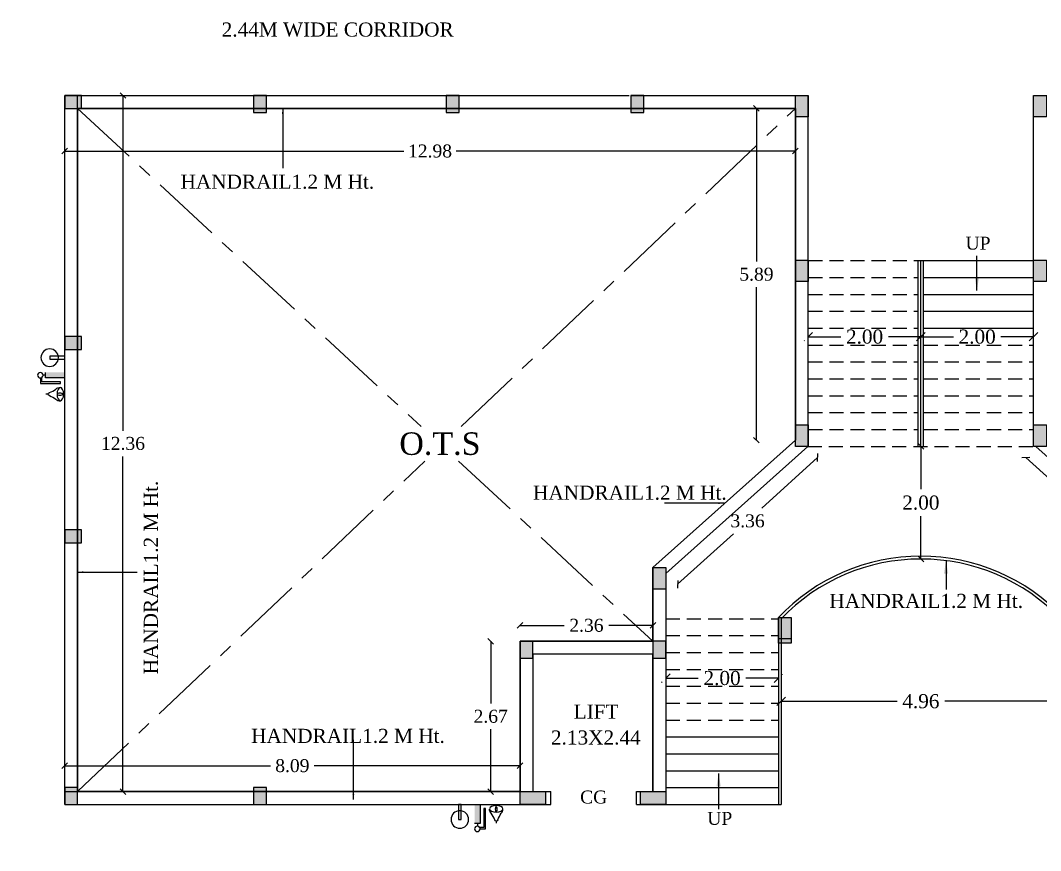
# Model space of a CAD drawing. Header units: metres. Extents: x -53 to 471, y -924 to -843.
# Drawn here: x -38.44 to -20.32, y -902.84 to -888.1 of the extents above; entities that cross this region are included whole.
import ezdxf
from ezdxf.enums import TextEntityAlignment as Align

# ---------------------------------------------------------------- set-up
doc = ezdxf.new("R2010")
doc.units = ezdxf.units.M
doc.header["$MEASUREMENT"] = 0
doc.header["$PDMODE"] = 3
doc.linetypes.add('CENTER', pattern=[2, 1.25, -0.25, 0.25, -0.25])
doc.linetypes.add('HIDDEN', pattern=[0.375, 0.25, -0.125])
doc.layers.get('DEFPOINTS').update_dxf_attribs({"lineweight": 5})
doc.layers.add('BLK_1_FLR_0_BLT_UP_AREA_DEDUCT_EXISTING', color=27, linetype='Continuous')
doc.styles.add('Isa-', font='times.ttf')
doc.styles.add('STYLE2', font='times.ttf')
doc.dimstyles.new('Copy of ISO-25', dxfattribs={"dimscale": 0, "dimtxt": 0.23, "dimasz": 0.1, "dimexe": 1.25, "dimexo": 0.625, "dimgap": 0.11, "dimtad": 0, "dimtih": 1, "dimtoh": 1, "dimzin": 1, "dimdsep": 46, "dimtxsty": 'STYLE2', "dimblk": 'OBLIQUE', "dimcen": 0, "dimse1": 1, "dimse2": 1, "dimclrd": 1, "dimclrt": 3, "dimadec": 0, "dimazin": 2, "dimtfac": 1, "dimtix": 1, "dimtofl": 0, "dimtmove": 0, "dimatfit": 3, "dimfxl": 0, "dimtolj": 1, "dimarcsym": 0})
doc.dimstyles.new('ISO-25', dxfattribs={"dimscale": 0, "dimtxt": 0.23, "dimasz": 0.15, "dimexe": 1.25, "dimexo": 0.625, "dimgap": 0.11, "dimtad": 0, "dimtih": 1, "dimtoh": 1, "dimzin": 1, "dimdsep": 46, "dimtxsty": 'STYLE2', "dimblk": 'OBLIQUE', "dimcen": 0, "dimse1": 1, "dimse2": 1, "dimclrd": 1, "dimclrt": 3, "dimadec": 0, "dimazin": 2, "dimtfac": 1, "dimtix": 1, "dimtofl": 0, "dimtmove": 0, "dimatfit": 3, "dimfxl": 0, "dimtolj": 1, "dimarcsym": 0})

# ---------------------------------------------------------------- blocks, each defined once
blk = doc.blocks.new('_Oblique')
at = {"color": 0, "linetype": 'ByBlock', "lineweight": -2}
blk.add_line((-0.5, -0.5), (0.5, 0.5), dxfattribs=at)
blk = doc.blocks.new('*D69')
at = {"color": 1, "lineweight": -2}
for p, q in [((-24.926, -900.193), (-22.867, -900.193)), ((-19.963, -900.193), (-22.021, -900.193))]:
    blk.add_line(p, q, dxfattribs=at)
at = {"layer": 'DEFPOINTS', "color": 0}
for p in [(-24.926, -899.782), (-19.963, -899.926), (-19.963, -900.193)]:
    blk.add_point(p, dxfattribs=at)
at = {"color": 1, "lineweight": -2, "xscale": 0.15, "yscale": 0.15, "zscale": 0.15, "rotation": 180}
blk.add_blockref('_Oblique', (-24.926, -900.193), dxfattribs=at)
at = {"color": 1, "lineweight": -2, "xscale": 0.15, "yscale": 0.15, "zscale": 0.15}
blk.add_blockref('_Oblique', (-19.963, -900.193), dxfattribs=at)
at = {"color": 3, "lineweight": -3, "insert": (-22.444, -900.193), "char_height": 0.25, "attachment_point": 5, "style": 'STYLE2'}
blk.add_mtext('\\A1;4.96', dxfattribs=at)
blk = doc.blocks.new('*D71')
at = {"color": 1, "lineweight": -2}
for p, q in [((-26.976, -899.782), (-26.399, -899.782)), ((-24.976, -899.782), (-25.554, -899.782))]:
    blk.add_line(p, q, dxfattribs=at)
at = {"layer": 'DEFPOINTS', "color": 0, "linetype": 'HIDDEN'}
for p in [(-26.976, -899.782), (-24.976, -899.782), (-24.976, -899.782)]:
    blk.add_point(p, dxfattribs=at)
at = {"color": 1, "linetype": 'HIDDEN', "lineweight": -2, "xscale": 0.15, "yscale": 0.15, "zscale": 0.15, "rotation": 180}
blk.add_blockref('_Oblique', (-26.976, -899.782), dxfattribs=at)
at = {"color": 1, "linetype": 'HIDDEN', "lineweight": -2, "xscale": 0.15, "yscale": 0.15, "zscale": 0.15}
blk.add_blockref('_Oblique', (-24.976, -899.782), dxfattribs=at)
at = {"color": 3, "linetype": 'HIDDEN', "lineweight": -3, "insert": (-25.976, -899.782), "char_height": 0.25, "attachment_point": 5, "style": 'STYLE2'}
blk.add_mtext('\\A1;2.00', dxfattribs=at)
blk = doc.blocks.new('*D72')
at = {"color": 1, "lineweight": -2}
for p, q in [((-22.444, -893.718), (-21.867, -893.718)), ((-20.444, -893.718), (-21.022, -893.718))]:
    blk.add_line(p, q, dxfattribs=at)
at = {"layer": 'DEFPOINTS', "color": 0}
for p in [(-22.444, -893.718), (-20.444, -893.718), (-20.444, -893.718)]:
    blk.add_point(p, dxfattribs=at)
at = {"color": 1, "lineweight": -2, "xscale": 0.15, "yscale": 0.15, "zscale": 0.15, "rotation": 180}
blk.add_blockref('_Oblique', (-22.444, -893.718), dxfattribs=at)
at = {"color": 1, "lineweight": -2, "xscale": 0.15, "yscale": 0.15, "zscale": 0.15}
blk.add_blockref('_Oblique', (-20.444, -893.718), dxfattribs=at)
at = {"color": 3, "lineweight": -3, "insert": (-21.444, -893.718), "char_height": 0.25, "attachment_point": 5, "style": 'STYLE2'}
blk.add_mtext('\\A1;2.00', dxfattribs=at)
blk = doc.blocks.new('*D73')
at = {"color": 1, "lineweight": -2}
for p, q in [((-24.444, -893.718), (-23.867, -893.718)), ((-22.444, -893.718), (-23.022, -893.718))]:
    blk.add_line(p, q, dxfattribs=at)
at = {"layer": 'DEFPOINTS', "color": 0, "linetype": 'HIDDEN'}
for p in [(-24.444, -893.718), (-24.444, -893.718), (-22.444, -893.718)]:
    blk.add_point(p, dxfattribs=at)
at = {"color": 1, "linetype": 'HIDDEN', "lineweight": -2, "xscale": 0.15, "yscale": 0.15, "zscale": 0.15, "rotation": 180}
blk.add_blockref('_Oblique', (-24.444, -893.718), dxfattribs=at)
at = {"color": 1, "linetype": 'HIDDEN', "lineweight": -2, "xscale": 0.15, "yscale": 0.15, "zscale": 0.15}
blk.add_blockref('_Oblique', (-22.444, -893.718), dxfattribs=at)
at = {"color": 3, "linetype": 'HIDDEN', "lineweight": 25, "insert": (-23.444, -893.718), "char_height": 0.25, "attachment_point": 5, "style": 'STYLE2'}
blk.add_mtext('\\A1;2.00', dxfattribs=at)
blk = doc.blocks.new('*D362')
at = {"color": 1, "lineweight": -2}
for p, q in [((-22.444, -895.666), (-22.444, -896.428)), ((-22.444, -897.666), (-22.444, -896.903))]:
    blk.add_line(p, q, dxfattribs=at)
at = {"layer": 'DEFPOINTS', "color": 0}
for p in [(-22.444, -895.666), (-22.444, -895.666), (-22.444, -897.666)]:
    blk.add_point(p, dxfattribs=at)
at = {"color": 1, "lineweight": -2, "xscale": 0.1, "yscale": 0.1, "zscale": 0.1}
for p, rotation in [((-22.444, -895.666), 90), ((-22.444, -897.666), 270)]:
    blk.add_blockref('_Oblique', p, dxfattribs=dict(at, rotation=rotation))
at = {"color": 3, "lineweight": 25, "insert": (-22.444, -896.666), "char_height": 0.25, "attachment_point": 5, "style": 'STYLE2'}
blk.add_mtext('\\A1;2.00', dxfattribs=at)
blk = doc.blocks.new('*D385')
at = {"color": 1, "lineweight": -2}
for p, q in [((-52.277, -874.393), (-52.277, -896.375)), ((-52.277, -919.386), (-52.277, -897.404))]:
    blk.add_line(p, q, dxfattribs=at)
at = {"layer": 'DEFPOINTS', "color": 0}
for p in [(-52.277, -874.393), (-43.376, -874.393), (-30.946, -919.386)]:
    blk.add_point(p, dxfattribs=at)
at = {"color": 1, "lineweight": -2, "xscale": 0.1, "yscale": 0.1, "zscale": 0.1}
for p, rotation in [((-52.277, -874.393), 90), ((-52.277, -919.386), 270)]:
    blk.add_blockref('_Oblique', p, dxfattribs=dict(at, rotation=rotation))
at = {"color": 3, "lineweight": 25, "insert": (-52.277, -896.889), "char_height": 0.25, "attachment_point": 5, "rotation": 90, "style": 'STYLE2'}
blk.add_mtext('\\A1;44.99', dxfattribs=at)
blk = doc.blocks.new('*D201')
at = {"color": 1, "lineweight": -2}
for p, q in [((-37.656, -890.421), (-31.628, -890.421)), ((-24.674, -890.421), (-30.703, -890.421))]:
    blk.add_line(p, q, dxfattribs=at)
at = {"layer": 'DEFPOINTS', "color": 0}
for p in [(-37.656, -889.663), (-24.674, -889.663), (-24.674, -890.421)]:
    blk.add_point(p, dxfattribs=at)
at = {"color": 1, "lineweight": -2, "xscale": 0.1, "yscale": 0.1, "zscale": 0.1, "rotation": 180}
blk.add_blockref('_Oblique', (-37.656, -890.421), dxfattribs=at)
at = {"color": 1, "lineweight": -2, "xscale": 0.1, "yscale": 0.1, "zscale": 0.1}
blk.add_blockref('_Oblique', (-24.674, -890.421), dxfattribs=at)
at = {"color": 3, "lineweight": -3, "insert": (-31.165, -890.421), "char_height": 0.23, "attachment_point": 5, "style": 'STYLE2'}
blk.add_mtext('\\A1;12.98', dxfattribs=at)
blk = doc.blocks.new('*D202')
at = {"color": 1, "lineweight": -2}
for p, q in [((-36.62, -889.433), (-36.62, -895.387)), ((-36.62, -901.796), (-36.62, -895.842))]:
    blk.add_line(p, q, dxfattribs=at)
at = {"layer": 'DEFPOINTS', "color": 0}
for p in [(-37.426, -889.433), (-37.426, -901.796), (-36.62, -901.796)]:
    blk.add_point(p, dxfattribs=at)
at = {"color": 1, "lineweight": -2, "xscale": 0.1, "yscale": 0.1, "zscale": 0.1}
for p, rotation in [((-36.62, -889.433), 90), ((-36.62, -901.796), 270)]:
    blk.add_blockref('_Oblique', p, dxfattribs=dict(at, rotation=rotation))
at = {"color": 3, "lineweight": -3, "insert": (-36.62, -895.614), "char_height": 0.23, "attachment_point": 5, "style": 'STYLE2'}
blk.add_mtext('\\A1;12.36', dxfattribs=at)
blk = doc.blocks.new('*D206')
at = {"color": 1, "lineweight": -2}
for p, q in [((-37.656, -901.338), (-34.001, -901.338)), ((-29.566, -901.338), (-33.222, -901.338))]:
    blk.add_line(p, q, dxfattribs=at)
at = {"layer": 'DEFPOINTS', "color": 0}
for p in [(-29.566, -901.338), (-37.656, -901.796), (-29.566, -901.796)]:
    blk.add_point(p, dxfattribs=at)
at = {"color": 1, "lineweight": -2, "xscale": 0.1, "yscale": 0.1, "zscale": 0.1, "rotation": 180}
blk.add_blockref('_Oblique', (-37.656, -901.338), dxfattribs=at)
at = {"color": 1, "lineweight": -2, "xscale": 0.1, "yscale": 0.1, "zscale": 0.1}
blk.add_blockref('_Oblique', (-29.566, -901.338), dxfattribs=at)
at = {"color": 3, "lineweight": -3, "insert": (-33.611, -901.338), "char_height": 0.23, "attachment_point": 5, "style": 'STYLE2'}
blk.add_mtext('\\A1;8.09', dxfattribs=at)
blk = doc.blocks.new('*D207')
at = {"color": 1, "lineweight": -2}
for p, q in [((-25.366, -889.663), (-25.366, -892.382)), ((-25.366, -895.555), (-25.366, -892.836))]:
    blk.add_line(p, q, dxfattribs=at)
at = {"layer": 'DEFPOINTS', "color": 0}
for p in [(-25.366, -889.663), (-24.674, -889.663), (-24.674, -895.555)]:
    blk.add_point(p, dxfattribs=at)
at = {"color": 1, "lineweight": -2, "xscale": 0.1, "yscale": 0.1, "zscale": 0.1}
for p, rotation in [((-25.366, -889.663), 90), ((-25.366, -895.555), 270)]:
    blk.add_blockref('_Oblique', p, dxfattribs=dict(at, rotation=rotation))
at = {"color": 3, "lineweight": -3, "insert": (-25.366, -892.609), "char_height": 0.23, "attachment_point": 5, "style": 'STYLE2'}
blk.add_mtext('\\A1;5.89', dxfattribs=at)
blk = doc.blocks.new('*D243')
at = {"color": 1, "lineweight": -2}
for p, q in [((-37.656, -890.421), (-31.628, -890.421)), ((-24.674, -890.421), (-30.703, -890.421))]:
    blk.add_line(p, q, dxfattribs=at)
at = {"layer": 'DEFPOINTS', "color": 0}
for p in [(-37.656, -889.663), (-24.674, -889.663), (-24.674, -890.421)]:
    blk.add_point(p, dxfattribs=at)
at = {"color": 1, "lineweight": -2, "xscale": 0.1, "yscale": 0.1, "zscale": 0.1, "rotation": 180}
blk.add_blockref('_Oblique', (-37.656, -890.421), dxfattribs=at)
at = {"color": 1, "lineweight": -2, "xscale": 0.1, "yscale": 0.1, "zscale": 0.1}
blk.add_blockref('_Oblique', (-24.674, -890.421), dxfattribs=at)
at = {"color": 3, "lineweight": -3, "insert": (-31.165, -890.421), "char_height": 0.23, "attachment_point": 5, "style": 'STYLE2'}
blk.add_mtext('\\A1;12.98', dxfattribs=at)
blk = doc.blocks.new('*D244')
at = {"color": 1, "lineweight": -2}
for p, q in [((-36.62, -889.433), (-36.62, -895.387)), ((-36.62, -901.796), (-36.62, -895.842))]:
    blk.add_line(p, q, dxfattribs=at)
at = {"layer": 'DEFPOINTS', "color": 0}
for p in [(-37.426, -889.433), (-37.426, -901.796), (-36.62, -901.796)]:
    blk.add_point(p, dxfattribs=at)
at = {"color": 1, "lineweight": -2, "xscale": 0.1, "yscale": 0.1, "zscale": 0.1}
for p, rotation in [((-36.62, -889.433), 90), ((-36.62, -901.796), 270)]:
    blk.add_blockref('_Oblique', p, dxfattribs=dict(at, rotation=rotation))
at = {"color": 3, "lineweight": -3, "insert": (-36.62, -895.614), "char_height": 0.23, "attachment_point": 5, "style": 'STYLE2'}
blk.add_mtext('\\A1;12.36', dxfattribs=at)
blk = doc.blocks.new('*D248')
at = {"color": 1, "lineweight": -2}
for p, q in [((-37.656, -901.338), (-34.001, -901.338)), ((-29.566, -901.338), (-33.222, -901.338))]:
    blk.add_line(p, q, dxfattribs=at)
at = {"layer": 'DEFPOINTS', "color": 0}
for p in [(-29.566, -901.338), (-37.656, -901.796), (-29.566, -901.796)]:
    blk.add_point(p, dxfattribs=at)
at = {"color": 1, "lineweight": -2, "xscale": 0.1, "yscale": 0.1, "zscale": 0.1, "rotation": 180}
blk.add_blockref('_Oblique', (-37.656, -901.338), dxfattribs=at)
at = {"color": 1, "lineweight": -2, "xscale": 0.1, "yscale": 0.1, "zscale": 0.1}
blk.add_blockref('_Oblique', (-29.566, -901.338), dxfattribs=at)
at = {"color": 3, "lineweight": -3, "insert": (-33.611, -901.338), "char_height": 0.23, "attachment_point": 5, "style": 'STYLE2'}
blk.add_mtext('\\A1;8.09', dxfattribs=at)
blk = doc.blocks.new('*D249')
at = {"color": 1, "lineweight": -2}
for p, q in [((-25.366, -889.663), (-25.366, -892.382)), ((-25.366, -895.555), (-25.366, -892.836))]:
    blk.add_line(p, q, dxfattribs=at)
at = {"layer": 'DEFPOINTS', "color": 0}
for p in [(-25.366, -889.663), (-24.674, -889.663), (-24.674, -895.555)]:
    blk.add_point(p, dxfattribs=at)
at = {"color": 1, "lineweight": -2, "xscale": 0.1, "yscale": 0.1, "zscale": 0.1}
for p, rotation in [((-25.366, -889.663), 90), ((-25.366, -895.555), 270)]:
    blk.add_blockref('_Oblique', p, dxfattribs=dict(at, rotation=rotation))
at = {"color": 3, "lineweight": -3, "insert": (-25.366, -892.609), "char_height": 0.23, "attachment_point": 5, "style": 'STYLE2'}
blk.add_mtext('\\A1;5.89', dxfattribs=at)
blk = doc.blocks.new('*D519')
at = {"color": 1, "lineweight": -2, "ltscale": 3}
for p, q in [((-30.087, -899.126), (-30.087, -900.233)), ((-30.087, -901.796), (-30.087, -900.688))]:
    blk.add_line(p, q, dxfattribs=at)
at = {"layer": 'DEFPOINTS', "color": 0, "ltscale": 3}
for p in [(-30.087, -899.126), (-29.566, -899.126), (-29.566, -901.796)]:
    blk.add_point(p, dxfattribs=at)
at = {"color": 1, "lineweight": -2, "ltscale": 3, "xscale": 0.1, "yscale": 0.1, "zscale": 0.1}
for p, rotation in [((-30.087, -899.126), 90), ((-30.087, -901.796), 270)]:
    blk.add_blockref('_Oblique', p, dxfattribs=dict(at, rotation=rotation))
at = {"color": 3, "ltscale": 3, "insert": (-30.087, -900.461), "char_height": 0.23, "attachment_point": 5, "style": 'STYLE2'}
blk.add_mtext('\\A1;2.67', dxfattribs=at)
blk = doc.blocks.new('*D520')
at = {"color": 1, "lineweight": -2, "ltscale": 3}
for p, q in [((-29.566, -898.845), (-28.783, -898.845)), ((-27.206, -898.845), (-27.989, -898.845))]:
    blk.add_line(p, q, dxfattribs=at)
at = {"layer": 'DEFPOINTS', "color": 0, "ltscale": 3}
for p in [(-27.206, -898.845), (-29.566, -899.126), (-27.206, -899.126)]:
    blk.add_point(p, dxfattribs=at)
at = {"color": 1, "lineweight": -2, "ltscale": 3, "xscale": 0.1, "yscale": 0.1, "zscale": 0.1, "rotation": 180}
blk.add_blockref('_Oblique', (-29.566, -898.845), dxfattribs=at)
at = {"color": 1, "lineweight": -2, "ltscale": 3, "xscale": 0.1, "yscale": 0.1, "zscale": 0.1}
blk.add_blockref('_Oblique', (-27.206, -898.845), dxfattribs=at)
at = {"color": 3, "ltscale": 3, "insert": (-28.386, -898.845), "char_height": 0.23, "attachment_point": 5, "style": 'STYLE2'}
blk.add_mtext('\\A1;2.36', dxfattribs=at)
blk = doc.blocks.new('*D533')
at = {"color": 1, "lineweight": -2, "ltscale": 3}
for p, q in [((-20.578, -895.864), (-19.585, -896.763)), ((-18.089, -898.115), (-19.082, -897.217))]:
    blk.add_line(p, q, dxfattribs=at)
at = {"layer": 'DEFPOINTS', "color": 0, "ltscale": 3}
for p in [(-20.402, -895.671), (-17.913, -897.921), (-18.089, -898.115)]:
    blk.add_point(p, dxfattribs=at)
at = {"color": 1, "lineweight": -2, "ltscale": 3, "xscale": 0.1, "yscale": 0.1, "zscale": 0.1}
for p, rotation in [((-20.578, -895.864), 137.8750409224239), ((-18.089, -898.115), 317.8750409224239)]:
    blk.add_blockref('_Oblique', p, dxfattribs=dict(at, rotation=rotation))
at = {"color": 3, "ltscale": 3, "insert": (-19.333, -896.99), "char_height": 0.23, "attachment_point": 5, "style": 'STYLE2'}
blk.add_mtext('\\A1;3.36', dxfattribs=at)
blk = doc.blocks.new('*D534')
at = {"color": 1, "lineweight": -2, "ltscale": 3}
for p, q in [((-24.278, -895.864), (-25.271, -896.763)), ((-26.767, -898.115), (-25.774, -897.217))]:
    blk.add_line(p, q, dxfattribs=at)
at = {"layer": 'DEFPOINTS', "color": 0, "ltscale": 3}
for p in [(-24.453, -895.671), (-26.942, -897.921), (-26.767, -898.115)]:
    blk.add_point(p, dxfattribs=at)
at = {"color": 1, "lineweight": -2, "ltscale": 3, "xscale": 0.1, "yscale": 0.1, "zscale": 0.1}
for p, rotation in [((-24.278, -895.864), 42.12495907757626), ((-26.767, -898.115), 222.1249590775762)]:
    blk.add_blockref('_Oblique', p, dxfattribs=dict(at, rotation=rotation))
at = {"color": 3, "ltscale": 3, "insert": (-25.523, -896.99), "char_height": 0.23, "attachment_point": 5, "style": 'STYLE2'}
blk.add_mtext('\\A1;3.36', dxfattribs=at)
blk = doc.blocks.new('FIRE')
at = {"lineweight": 25}
blk.add_hatch(color=256, dxfattribs=at).paths.add_polyline_path([(4776.393, 1592.591), (4776.49, 1592.591), (4776.49, 1592.93), (4776.393, 1592.93)])
for p, q in [((4776.49, 1592.93), (4776.393, 1592.93)), ((4776.442, 1592.93), (4776.442, 1592.975)), ((4776.559, 1592.998), (4776.483, 1592.998)), ((4776.49, 1593.023), (4776.587, 1593.023)), ((4776.49, 1592.591), (4776.49, 1592.93)), ((4776.559, 1592.664), (4776.559, 1592.998)), ((4776.587, 1593.023), (4776.587, 1592.664)), ((4776.587, 1592.664), (4776.559, 1592.664))]:
    blk.add_line(p, q, dxfattribs=at)
at = {"color": 0, "lineweight": 25, "ltscale": 60}
blk.add_line((4776.778, 1592.887), (4776.778, 1592.923), dxfattribs=at)
blk.add_lwpolyline([(4776.105, 1592.857), (4776.155, 1592.857), (4776.155, 1592.59), (4776.105, 1592.59)], close=True)
at = {"color": 1}
blk.add_circle((4776.13, 1592.857), 0.155, dxfattribs=at)
at = {"lineweight": 25}
blk.add_circle((4776.442, 1593.023), 0.0482, dxfattribs=at)
at = {"color": 0, "lineweight": 25, "ltscale": 60}
blk.add_arc((4776.778, 1592.861), 0.0262, 0, 180, dxfattribs=at)
for centre, major_axis, ratio in [((4776.778, 1592.668), (-0.118, 0), 0.493287), ((4776.778, 1592.676), (0, -0.0501), 0.352249)]:
    blk.add_ellipse(centre, major_axis=major_axis, ratio=ratio, dxfattribs=at)
for points in [[(4776.752, 1592.861), (4776.688, 1592.746), (4776.664, 1592.71), (4776.66, 1592.671)], [(4776.804, 1592.861), (4776.868, 1592.746), (4776.891, 1592.71), (4776.896, 1592.671)]]:
    blk.add_spline(points, degree=3, dxfattribs=at)
blk = doc.blocks.new('FF COLUMN')
for color, points in [(1, [(6.02, -15.27), (6.02, -15.04), (5.72, -15.04), (5.72, -15.27)]), (1, [(9.075, -15.34), (9.305, -15.34), (9.305, -15.04), (9.075, -15.04)]), (1, [(12.5, -15.34), (12.73, -15.34), (12.73, -15.04), (12.5, -15.04)]), (1, [(15.78, -15.34), (16.01, -15.34), (16.01, -15.04), (15.78, -15.04)]), (2, [(18.702, -15.42), (18.932, -15.42), (18.932, -15.04), (18.702, -15.04)]), (2, [(22.932, -15.42), (23.162, -15.42), (23.162, -15.04), (22.932, -15.04)]), (2, [(18.702, -18.346), (18.932, -18.346), (18.932, -17.966), (18.702, -17.966)]), (2, [(22.932, -18.346), (23.162, -18.346), (23.162, -17.966), (22.932, -17.966)]), (1, [(6.02, -19.552), (6.02, -19.322), (5.72, -19.322), (5.72, -19.552)]), (2, [(18.702, -21.272), (18.932, -21.272), (18.932, -20.892), (18.702, -20.892)]), (2, [(22.932, -21.272), (23.162, -21.272), (23.162, -20.892), (22.932, -20.892)]), (1, [(6.02, -22.982), (6.02, -22.752), (5.72, -22.752), (5.72, -22.982)]), (2, [(16.17, -23.805), (16.4, -23.805), (16.4, -23.425), (16.17, -23.425)]), (3, [(18.4, -24.766), (18.4, -24.313), (18.63, -24.313), (18.63, -24.766)]), (1, [(13.81, -25.032), (14.04, -25.032), (14.04, -24.732), (13.81, -24.732)]), (1, [(16.17, -25.032), (16.4, -25.032), (16.4, -24.732), (16.17, -24.732)]), (1, [(5.72, -27.632), (5.95, -27.632), (5.95, -27.332), (5.72, -27.332)]), (1, [(9.075, -27.632), (9.305, -27.632), (9.305, -27.332), (9.075, -27.332)])]:
    blk.add_hatch(color=color).paths.add_polyline_path(points)
at = {"ltscale": 3}
for color, points in [(4, [(14.26, -27.402), (13.81, -27.402), (13.81, -27.632), (14.26, -27.632)]), (6, [(15.95, -27.402), (15.95, -27.632), (16.4, -27.632), (16.4, -27.402)])]:
    blk.add_hatch(color=color, dxfattribs=at).paths.add_polyline_path(points)
at = {"color": 1, "ltscale": 3}
for points in [[(6.02, -15.27), (6.02, -15.04), (5.72, -15.04), (5.72, -15.27)], [(9.075, -15.34), (9.305, -15.34), (9.305, -15.04), (9.075, -15.04)], [(12.5, -15.34), (12.73, -15.34), (12.73, -15.04), (12.5, -15.04)], [(15.78, -15.34), (16.01, -15.34), (16.01, -15.04), (15.78, -15.04)], [(6.02, -19.552), (6.02, -19.322), (5.72, -19.322), (5.72, -19.552)], [(6.02, -22.982), (6.02, -22.752), (5.72, -22.752), (5.72, -22.982)], [(13.81, -25.032), (14.04, -25.032), (14.04, -24.732), (13.81, -24.732)], [(16.17, -25.032), (16.4, -25.032), (16.4, -24.732), (16.17, -24.732)], [(5.72, -27.632), (5.95, -27.632), (5.95, -27.332), (5.72, -27.332)], [(9.075, -27.632), (9.305, -27.632), (9.305, -27.332), (9.075, -27.332)]]:
    blk.add_lwpolyline(points, close=True, dxfattribs=at)
at = {"color": 2}
for points in [[(18.702, -15.42), (18.702, -15.04), (18.932, -15.04), (18.932, -15.42)], [(22.932, -15.42), (22.932, -15.04), (23.162, -15.04), (23.162, -15.42)], [(18.702, -18.346), (18.702, -17.966), (18.932, -17.966), (18.932, -18.346)], [(22.932, -18.346), (22.932, -17.966), (23.162, -17.966), (23.162, -18.346)], [(18.702, -21.272), (18.702, -20.892), (18.932, -20.892), (18.932, -21.272)], [(22.932, -21.272), (22.932, -20.892), (23.162, -20.892), (23.162, -21.272)], [(16.17, -23.805), (16.17, -23.425), (16.4, -23.425), (16.4, -23.805)]]:
    blk.add_lwpolyline(points, close=True, dxfattribs=at)
at = {"color": 3, "lineweight": -3}
blk.add_lwpolyline([(18.4, -24.766), (18.4, -24.313), (18.63, -24.313), (18.63, -24.766)], close=True, dxfattribs=at)
at = {"color": 4}
blk.add_lwpolyline([(13.81, -27.402), (14.26, -27.402), (14.26, -27.632), (13.81, -27.632)], close=True, dxfattribs=at)
at = {"color": 6}
blk.add_lwpolyline([(15.95, -27.402), (16.4, -27.402), (16.4, -27.632), (15.95, -27.632)], close=True, dxfattribs=at)

msp = doc.modelspace()

# ---------------------------------------------------------------- hatches: boundary and pattern name
at = {"lineweight": -3}
for points in [[(-26.97611, -898.19866), (-26.97611, -897.81866), (-27.20611, -897.81866), (-27.20611, -898.19866)], [(-24.74611, -899.08603), (-24.74611, -898.70603), (-24.97611, -898.70603), (-24.97611, -899.08603)]]:
    msp.add_hatch(color=5, dxfattribs=at).paths.add_polyline_path(points)

# ---------------------------------------------------------------- linework, layer by layer
for p, q in [((-37.65611, -889.43321), (-27.62611, -889.43321)), ((-37.65611, -902.02555), (-37.65611, -889.43321)), ((-37.42611, -901.79555), (-37.42611, -889.43321)), ((-27.59611, -889.43321), (-24.44446, -889.43321)), ((-24.44446, -895.66555), (-24.44446, -889.43321)), ((-20.44446, -889.43321), (-7.23611, -889.43321)), ((-20.44446, -895.66555), (-20.44446, -889.43321)), ((-37.65611, -889.66321), (-24.67446, -889.66321)), ((-24.67446, -895.55511), (-24.67446, -889.66321)), ((-22.49446, -892.36555), (-20.44446, -892.36555)), ((-22.49446, -895.66555), (-22.49446, -892.36555)), ((-22.44446, -895.66555), (-22.44446, -892.36555)), ((-22.39446, -895.66555), (-22.39446, -892.36555)), ((-22.39446, -892.66555), (-20.44446, -892.66555)), ((-22.39446, -892.96555), (-20.44446, -892.96555)), ((-22.39446, -893.26555), (-20.44446, -893.26555)), ((-22.39446, -893.56555), (-20.44446, -893.56555)), ((-26.97611, -897.92154), (-24.4529, -895.66555)), ((-20.40177, -895.66555), (-17.91281, -897.92154)), ((-27.20611, -897.81866), (-27.20611, -899.12555)), ((-26.97611, -897.92154), (-26.97611, -902.02555)), ((-24.97611, -898.70603), (-24.97611, -902.02555)), ((-24.92611, -898.72555), (-24.92611, -902.02555)), ((-27.20611, -899.12555), (-29.56611, -899.12555)), ((-29.56611, -899.12555), (-29.56611, -901.79555)), ((-27.20611, -899.35555), (-29.33611, -899.35555)), ((-29.33611, -899.35555), (-29.33611, -901.79555)), ((-27.20611, -899.35555), (-27.20611, -901.79555)), ((-27.20611, -901.79555), (-27.20611, -899.35555)), ((-26.97611, -900.82555), (-24.97611, -900.82555)), ((-26.97611, -901.12555), (-24.97611, -901.12555)), ((-26.97611, -901.42555), (-24.97611, -901.42555)), ((-26.97611, -901.72555), (-24.97611, -901.72555)), ((-37.65611, -901.79555), (-29.56611, -901.79555)), ((-29.33611, -901.79555), (-29.01808, -901.79555)), ((-29.01808, -902.02555), (-29.01808, -901.79555)), ((-27.49808, -901.79555), (-27.20611, -901.79555)), ((-27.49808, -902.02555), (-27.49808, -901.79555)), ((-37.65611, -902.02555), (-29.01808, -902.02555)), ((-27.49808, -902.02555), (-24.92611, -902.02555))]:
    msp.add_line(p, q, dxfattribs=at)
at = {"linetype": 'CENTER', "lineweight": -3}
for p, q in [((-37.42611, -889.66321), (-31.32289, -895.31397)), ((-30.61367, -895.31397), (-24.67446, -889.66321)), ((-37.42611, -901.79555), (-31.25839, -895.92738)), ((-30.66036, -895.92738), (-27.20611, -899.12555))]:
    msp.add_line(p, q, dxfattribs=at)
at = {"linetype": 'HIDDEN', "lineweight": -3}
for p, q in [((-24.44446, -892.36555), (-22.49446, -892.36555)), ((-24.44446, -892.66555), (-22.49446, -892.66555)), ((-24.44446, -892.96555), (-22.49446, -892.96555)), ((-24.44446, -893.26555), (-22.49446, -893.26555)), ((-24.44446, -893.56555), (-22.49446, -893.56555)), ((-24.44446, -893.86555), (-22.49446, -893.86555)), ((-22.39446, -893.86555), (-20.44446, -893.86555)), ((-24.44446, -894.16555), (-22.49446, -894.16555)), ((-22.39446, -894.16555), (-20.44446, -894.16555)), ((-24.44446, -894.46555), (-22.49446, -894.46555)), ((-22.39446, -894.46555), (-20.44446, -894.46555)), ((-24.44446, -894.76555), (-22.49446, -894.76555)), ((-22.39446, -894.76555), (-20.44446, -894.76555)), ((-24.44446, -895.06555), (-22.49446, -895.06555)), ((-22.39446, -895.06555), (-20.44446, -895.06555)), ((-24.44446, -895.36555), (-22.49446, -895.36555)), ((-22.39446, -895.36555), (-20.44446, -895.36555)), ((-24.4529, -895.66555), (-20.40177, -895.66555)), ((-26.97611, -898.72555), (-24.97611, -898.72555)), ((-26.97611, -899.02555), (-24.97611, -899.02555)), ((-26.97611, -899.32555), (-24.97611, -899.32555)), ((-26.97611, -899.62555), (-24.97611, -899.62555)), ((-26.97611, -899.92555), (-24.97611, -899.92555)), ((-26.97611, -900.22555), (-24.97611, -900.22555)), ((-26.97611, -900.52555), (-24.97611, -900.52555))]:
    msp.add_line(p, q, dxfattribs=at)
at = {"lineweight": -3}
for points in [[(-24.67446, -889.66321), (-37.42611, -889.66321), (-37.42611, -901.79555), (-29.56611, -901.79555), (-29.56611, -901.57555), (-29.56611, -899.12555), (-29.33611, -899.12555), (-27.20611, -899.12555), (-27.20611, -897.81866), (-24.67446, -895.55511)], [(-27.20611, -897.81866), (-24.67446, -895.55511), (-24.67446, -895.21555), (-24.67446, -889.66321), (-37.42611, -889.66321), (-37.42611, -901.79555), (-29.56611, -901.79555), (-29.56611, -901.57555), (-29.56611, -899.12555), (-29.33611, -899.12555), (-27.20611, -899.12555)]]:
    msp.add_lwpolyline(points, close=True, dxfattribs=at)
msp.add_lwpolyline([(-27.20611, -897.81866), (-24.67446, -895.55511)], dxfattribs=at)
at = {"color": 5, "lineweight": -3}
for points in [[(-27.20611, -898.19866), (-27.20611, -897.81866), (-26.97611, -897.81866), (-26.97611, -898.19866)], [(-24.97611, -899.08603), (-24.97611, -898.70603), (-24.74611, -898.70603), (-24.74611, -899.08603)]]:
    msp.add_lwpolyline(points, close=True, dxfattribs=at)
at = {"lineweight": -3}
for centre, radius, start, end in [((-22.44446, -901.09949), 3.48394, 43.392835, 136.607165), ((-22.44446, -901.10053), 3.43498, 43.741859, 136.258141)]:
    msp.add_arc(centre, radius, start, end, dxfattribs=at)
at = {"layer": 'BLK_1_FLR_0_BLT_UP_AREA_DEDUCT_EXISTING', "color": 27}
msp.add_lwpolyline([(-37.42611, -889.66321), (-24.67446, -889.66321), (-24.67446, -895.55511), (-27.20611, -897.81866), (-27.20611, -899.12555), (-29.56611, -899.12555), (-29.56611, -901.79555), (-37.42611, -901.79555)], close=True, dxfattribs=at)

# ---------------------------------------------------------------- block references
msp.add_blockref('FF COLUMN', (-43.37611, -874.39336))
at = {"lineweight": -3, "xscale": -1}
for p, rotation in [((1554.93493, 3882.04112), 90), ((-4806.76611, 690.56472), 180)]:
    msp.add_blockref('FIRE', p, dxfattribs=dict(at, rotation=rotation))

# ---------------------------------------------------------------- texts
at = {"lineweight": -3, "style": 'Isa-'}
for s, height, p in [('2.44M WIDE CORRIDOR', 0.25, (-32.80581, -888.38638)), ('HANDRAIL1.2 M Ht. ', 0.25, (-33.83001, -891.08872)), ('O.T.S', 0.4, (-30.98903, -895.81619)), ('HANDRAIL1.2 M Ht. ', 0.25, (-27.56705, -896.61222)), ('HANDRAIL1.2 M Ht. ', 0.25, (-22.30156, -898.53415)), ('LIFT', 0.25, (-28.21458, -900.50108)), ('HANDRAIL1.2 M Ht. ', 0.25, (-32.57541, -900.93189)), ('2.13X2.44', 0.25, (-28.21931, -900.96068))]:
    msp.add_text(s, height=height, dxfattribs=at).set_placement(p, align=Align.CENTER)
at = {"color": 4, "lineweight": -3, "style": 'Isa-'}
for s, p in [('UP', (-21.42867, -892.17043)), ('CG', (-28.25689, -902.00827)), ('UP', (-26.01714, -902.38742))]:
    msp.add_text(s, height=0.23, dxfattribs=at).set_placement(p, align=Align.CENTER)
at = {"lineweight": -3, "style": 'Isa-'}
msp.add_text('HANDRAIL1.2 M Ht. ', height=0.25, rotation=90, dxfattribs=at).set_placement((-36.00059, -897.94835), align=Align.CENTER)

# ---------------------------------------------------------------- dimensions: what is measured, and where the dimension line sits
at = {"lineweight": 25}
dim = msp.add_linear_dim(base=(-52.27701, -874.39336), p1=(-30.94611, -919.38555), p2=(-43.37611, -874.39336), angle=90, dimstyle='Copy of ISO-25', override={"dimscale": 1, "dimtxt": 0.25}, dxfattribs=at)
dim.commit()
dim.dimension.update_dxf_attribs({"geometry": '*D385', "text_midpoint": (-52.27701, -896.88946), "text_rotation": 90})
at = {"color": 41, "lineweight": -3}
for base, p1, p2, picture, middle in [((-36.61986, -901.79555), (-37.42611, -889.43321), (-37.42611, -901.79555), '*D202', (-36.61986, -895.61438)), ((-36.61986, -901.79555), (-37.42611, -889.43321), (-37.42611, -901.79555), '*D244', (-36.61986, -895.61438)), ((-25.36575, -889.66321), (-24.67446, -895.55511), (-24.67446, -889.66321), '*D207', (-25.36575, -892.60916)), ((-25.36575, -889.66321), (-24.67446, -895.55511), (-24.67446, -889.66321), '*D249', (-25.36575, -892.60916))]:
    dim = msp.add_linear_dim(base=base, p1=p1, p2=p2, angle=90, dimstyle='Copy of ISO-25', override={"dimscale": 1}, dxfattribs=at)
    dim.commit()
    dim.dimension.update_dxf_attribs({"geometry": picture, "text_midpoint": middle})
for base, p1, p2, picture, middle in [((-24.67446, -890.42065), (-37.65611, -889.66321), (-24.67446, -889.66321), '*D201', (-31.16528, -890.42065)), ((-24.67446, -890.42065), (-37.65611, -889.66321), (-24.67446, -889.66321), '*D243', (-31.16528, -890.42065)), ((-29.56611, -901.33812), (-37.65611, -901.79555), (-29.56611, -901.79555), '*D206', (-33.61111, -901.33812)), ((-29.56611, -901.33812), (-37.65611, -901.79555), (-29.56611, -901.79555), '*D248', (-33.61111, -901.33812))]:
    dim = msp.add_linear_dim(base=base, p1=p1, p2=p2, dimstyle='Copy of ISO-25', override={"dimscale": 1}, dxfattribs=at)
    dim.commit()
    dim.dimension.update_dxf_attribs({"geometry": picture, "text_midpoint": middle})
at = {"linetype": 'HIDDEN', "lineweight": 25}
dim = msp.add_linear_dim(base=(-24.44446, -893.71772), p1=(-22.44446, -893.71772), p2=(-24.44446, -893.71772), dimstyle='ISO-25', override={"dimscale": 1, "dimtxt": 0.25}, dxfattribs=at)
dim.commit()
dim.dimension.update_dxf_attribs({"geometry": '*D73', "text_midpoint": (-23.44446, -893.71772)})
at = {"color": 3, "lineweight": -3}
dim = msp.add_linear_dim(base=(-20.44446, -893.71772), p1=(-22.44446, -893.71772), p2=(-20.44446, -893.71772), dimstyle='ISO-25', override={"dimscale": 1, "dimtxt": 0.25}, dxfattribs=at)
dim.commit()
dim.dimension.update_dxf_attribs({"geometry": '*D72', "text_midpoint": (-21.44446, -893.71772)})
at = {"color": 41, "ltscale": 3}
for p1, p2, distance, picture, middle in [((-24.45346, -895.67055), (-26.94242, -897.92146), 0.2615, '*D534', (-25.52254, -896.98995)), ((-20.40233, -895.67055), (-17.91337, -897.92146), -0.2615, '*D533', (-19.33325, -896.98995))]:
    dim = msp.add_aligned_dim(p1=p1, p2=p2, distance=distance, dimstyle='Copy of ISO-25', override={"dimscale": 1}, dxfattribs=at)
    dim.commit()
    dim.dimension.update_dxf_attribs({"geometry": picture, "text_midpoint": middle})
at = {"lineweight": 25}
dim = msp.add_linear_dim(base=(-22.44446, -895.66555), p1=(-22.44446, -897.66555), p2=(-22.44446, -895.66555), angle=90, dimstyle='Copy of ISO-25', override={"dimscale": 1, "dimtxt": 0.25}, dxfattribs=at)
dim.commit()
dim.dimension.update_dxf_attribs({"geometry": '*D362', "text_midpoint": (-22.44446, -896.66555)})
at = {"color": 41, "ltscale": 3}
dim = msp.add_linear_dim(base=(-27.20611, -898.84504), p1=(-29.56611, -899.12555), p2=(-27.20611, -899.12555), dimstyle='Copy of ISO-25', override={"dimscale": 1}, dxfattribs=at)
dim.commit()
dim.dimension.update_dxf_attribs({"geometry": '*D520', "text_midpoint": (-28.38611, -898.84504)})
dim = msp.add_linear_dim(base=(-30.087, -899.12555), p1=(-29.56611, -901.79555), p2=(-29.56611, -899.12555), angle=90, dimstyle='Copy of ISO-25', override={"dimscale": 1}, dxfattribs=at)
dim.commit()
dim.dimension.update_dxf_attribs({"geometry": '*D519', "text_midpoint": (-30.087, -900.46055)})
at = {"color": 3, "linetype": 'HIDDEN', "lineweight": -3}
dim = msp.add_linear_dim(base=(-24.97611, -899.78183), p1=(-26.97611, -899.78183), p2=(-24.97611, -899.78183), dimstyle='ISO-25', override={"dimscale": 1, "dimtxt": 0.25}, dxfattribs=at)
dim.commit()
dim.dimension.update_dxf_attribs({"geometry": '*D71', "text_midpoint": (-25.97611, -899.78183)})
at = {"color": 2, "lineweight": -3}
dim = msp.add_linear_dim(base=(-19.96281, -900.19291), p1=(-24.92611, -899.78246), p2=(-19.96281, -899.92555), dimstyle='ISO-25', override={"dimscale": 1, "dimtxt": 0.25}, dxfattribs=at)
dim.commit()
dim.dimension.update_dxf_attribs({"geometry": '*D69', "text_midpoint": (-22.44446, -900.19291)})

# ---------------------------------------------------------------- leaders
at = {"color": 41, "ltscale": 3}
for points in [[(-33.78148, -889.66321), (-33.78148, -890.72285)], [(-25.94028, -896.67264), (-26.99993, -896.67264)], [(-37.42611, -897.89982), (-36.36646, -897.89982)], [(-32.52688, -901.93924), (-32.52688, -900.87959)]]:
    msp.add_leader(points, dimstyle='Copy of ISO-25', override={"dimscale": 1}, dxfattribs=at)
at = {"color": 3, "lineweight": -3}
for points in [[(-21.44842, -892.89509), (-21.44842, -892.27949)], [(-26.03689, -901.47287), (-26.03689, -902.11074)]]:
    msp.add_leader(points, dimstyle='ISO-25', override={"dimscale": 1, "dimasz": 0.23}, dxfattribs=at)
at = {"lineweight": -3}
msp.add_leader([(-21.99736, -897.69477), (-21.99736, -898.20876)], dimstyle='Copy of ISO-25', override={"dimscale": 1, "dimasz": 0.23}, dxfattribs=at)

doc.saveas('drawing.dxf')
